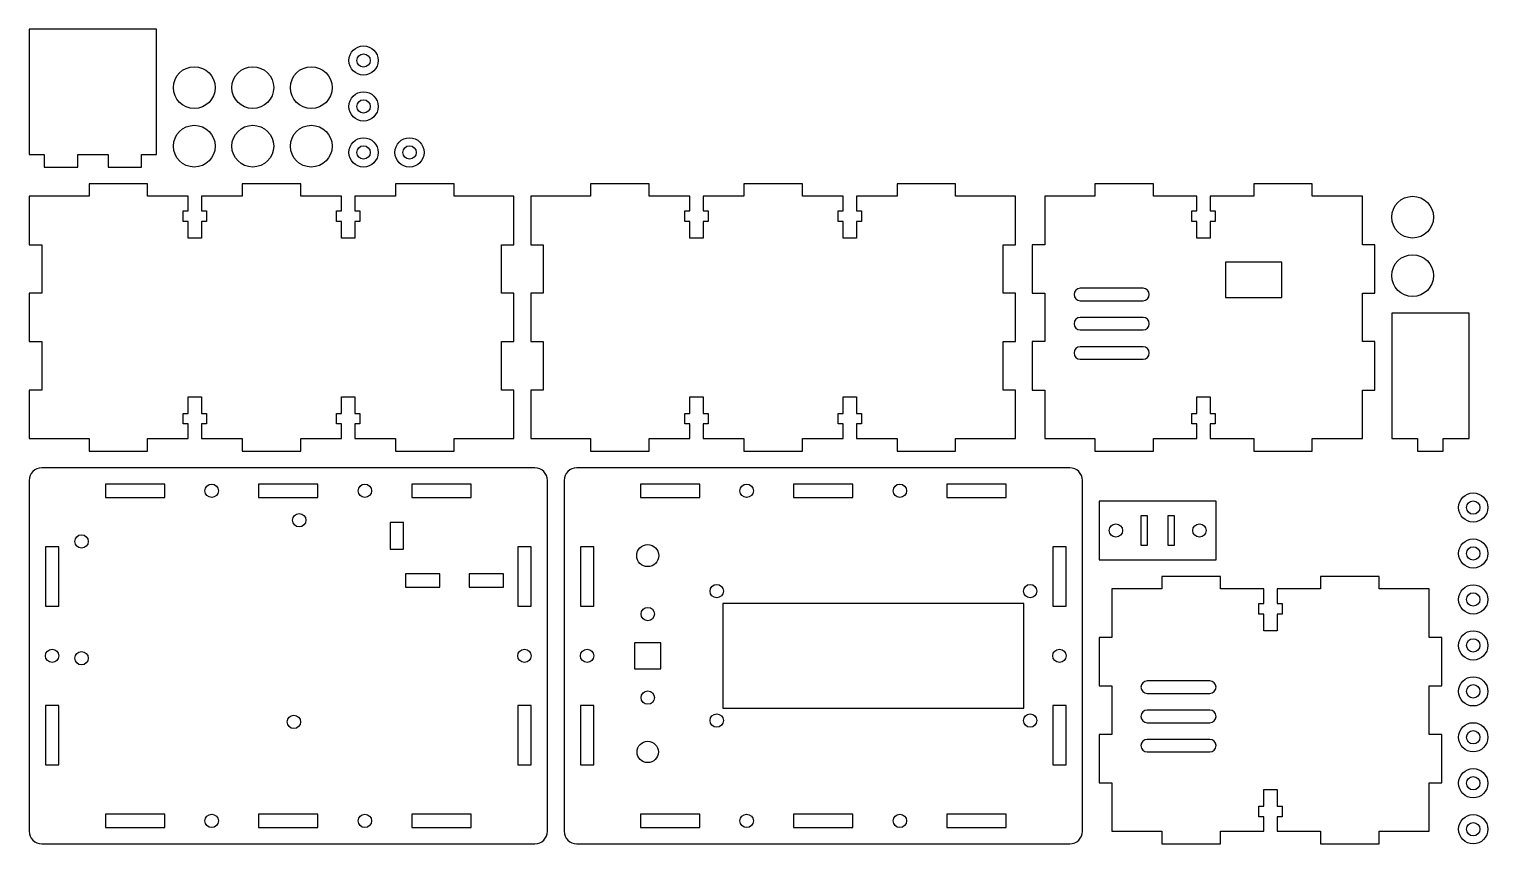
# Model space of a CAD drawing. Header units: millimetres. Extents: x 5 to 354, y 5 to 200.
import ezdxf

# ---------------------------------------------------------------- set-up
doc = ezdxf.new("R2010")
doc.units = ezdxf.units.MM
doc.layers.add('CORTE', color=1, linetype='Continuous')

msp = doc.modelspace()

# ---------------------------------------------------------------- linework, layer by layer
at = {"layer": 'CORTE'}
for points in [[(5, 170), (8.625, 170), (8.625, 167), (16.625, 167), (16.625, 170), (23.875, 170), (23.875, 167), (31.875, 167), (31.875, 170), (35.5, 170), (35.5, 200), (5, 200)], [(5, 102), (19.3333, 102), (19.3333, 99), (33.3333, 99), (33.3333, 102), (43.0667, 102), (43.0667, 105.5), (41.8667, 105.5), (41.8667, 108), (43.0667, 108), (43.0667, 112), (46.2667, 112), (46.2667, 108), (47.4667, 108), (47.4667, 105.5), (46.2667, 105.5), (46.2667, 102), (56, 102), (56, 99), (70, 99), (70, 102), (79.7333, 102), (79.7333, 105.5), (78.5333, 105.5), (78.5333, 108), (79.7333, 108), (79.7333, 112), (82.9333, 112), (82.9333, 108), (84.1333, 108), (84.1333, 105.5), (82.9333, 105.5), (82.9333, 102), (92.6667, 102), (92.6667, 99), (106.6667, 99), (106.6667, 102), (121, 102), (121, 113.6), (118, 113.6), (118, 125.2), (121, 125.2), (121, 136.8), (118, 136.8), (118, 148.4), (121, 148.4), (121, 160), (106.6667, 160), (106.6667, 163), (92.6667, 163), (92.6667, 160), (82.9333, 160), (82.9333, 156.5), (84.1333, 156.5), (84.1333, 154), (82.9333, 154), (82.9333, 150), (79.7333, 150), (79.7333, 154), (78.5333, 154), (78.5333, 156.5), (79.7333, 156.5), (79.7333, 160), (70, 160), (70, 163), (56, 163), (56, 160), (46.2667, 160), (46.2667, 156.5), (47.4667, 156.5), (47.4667, 154), (46.2667, 154), (46.2667, 150), (43.0667, 150), (43.0667, 154), (41.8667, 154), (41.8667, 156.5), (43.0667, 156.5), (43.0667, 160), (33.3333, 160), (33.3333, 163), (19.3333, 163), (19.3333, 160), (5, 160), (5, 148.4), (8, 148.4), (8, 136.8), (5, 136.8), (5, 125.2), (8, 125.2), (8, 113.6), (5, 113.6)], [(125, 102), (139.3333, 102), (139.3333, 99), (153.3333, 99), (153.3333, 102), (163.0667, 102), (163.0667, 105.5), (161.8667, 105.5), (161.8667, 108), (163.0667, 108), (163.0667, 112), (166.2667, 112), (166.2667, 108), (167.4667, 108), (167.4667, 105.5), (166.2667, 105.5), (166.2667, 102), (176, 102), (176, 99), (190, 99), (190, 102), (199.7333, 102), (199.7333, 105.5), (198.5333, 105.5), (198.5333, 108), (199.7333, 108), (199.7333, 112), (202.9333, 112), (202.9333, 108), (204.1333, 108), (204.1333, 105.5), (202.9333, 105.5), (202.9333, 102), (212.6667, 102), (212.6667, 99), (226.6667, 99), (226.6667, 102), (241, 102), (241, 113.6), (238, 113.6), (238, 125.2), (241, 125.2), (241, 136.8), (238, 136.8), (238, 148.4), (241, 148.4), (241, 160), (226.6667, 160), (226.6667, 163), (212.6667, 163), (212.6667, 160), (202.9333, 160), (202.9333, 156.5), (204.1333, 156.5), (204.1333, 154), (202.9333, 154), (202.9333, 150), (199.7333, 150), (199.7333, 154), (198.5333, 154), (198.5333, 156.5), (199.7333, 156.5), (199.7333, 160), (190, 160), (190, 163), (176, 163), (176, 160), (166.2667, 160), (166.2667, 156.5), (167.4667, 156.5), (167.4667, 154), (166.2667, 154), (166.2667, 150), (163.0667, 150), (163.0667, 154), (161.8667, 154), (161.8667, 156.5), (163.0667, 156.5), (163.0667, 160), (153.3333, 160), (153.3333, 163), (139.3333, 163), (139.3333, 160), (125, 160), (125, 148.4), (128, 148.4), (128, 136.8), (125, 136.8), (125, 125.2), (128, 125.2), (128, 113.6), (125, 113.6)], [(248, 102), (260, 102), (260, 99), (274, 99), (274, 102), (284.4, 102), (284.4, 105.5), (283.2, 105.5), (283.2, 108), (284.4, 108), (284.4, 112), (287.6, 112), (287.6, 108), (288.8, 108), (288.8, 105.5), (287.6, 105.5), (287.6, 102), (298, 102), (298, 99), (312, 99), (312, 102), (324, 102), (324, 113.6), (327, 113.6), (327, 125.2), (324, 125.2), (324, 136.8), (327, 136.8), (327, 148.4), (324, 148.4), (324, 160), (312, 160), (312, 163), (298, 163), (298, 160), (287.6, 160), (287.6, 156.5), (288.8, 156.5), (288.8, 154), (287.6, 154), (287.6, 150), (284.4, 150), (284.4, 154), (283.2, 154), (283.2, 156.5), (284.4, 156.5), (284.4, 160), (274, 160), (274, 163), (260, 163), (260, 160), (248, 160), (248, 148.4), (245, 148.4), (245, 136.8), (248, 136.8), (248, 125.2), (245, 125.2), (245, 113.6), (248, 113.6)], [(291.25, 135.75), (304.75, 135.75), (304.75, 144.25), (291.25, 144.25)], [(331, 102), (337.1667, 102), (337.1667, 99), (343.3333, 99), (343.3333, 102), (349.5, 102), (349.5, 132), (331, 132)], [(126, 5), (126.5853, 5.0576), (127.1481, 5.2284), (127.6667, 5.5056), (128.1213, 5.8787), (128.4944, 6.3333), (128.7716, 6.8519), (128.9424, 7.4147), (129, 8), (129, 92), (128.9424, 92.5853), (128.7716, 93.1481), (128.4944, 93.6667), (128.1213, 94.1213), (127.6667, 94.4944), (127.1481, 94.7716), (126.5853, 94.9424), (126, 95), (8, 95), (7.4147, 94.9424), (6.8519, 94.7716), (6.3333, 94.4944), (5.8787, 94.1213), (5.5056, 93.6667), (5.2284, 93.1481), (5.0576, 92.5853), (5, 92), (5, 8), (5.0576, 7.4147), (5.2284, 6.8519), (5.5056, 6.3333), (5.8787, 5.8787), (6.3333, 5.5056), (6.8519, 5.2284), (7.4147, 5.0576), (8, 5)], [(254, 5), (254.5853, 5.0576), (255.1481, 5.2284), (255.6667, 5.5056), (256.1213, 5.8787), (256.4944, 6.3333), (256.7716, 6.8519), (256.9424, 7.4147), (257, 8), (257, 92), (256.9424, 92.5853), (256.7716, 93.1481), (256.4944, 93.6667), (256.1213, 94.1213), (255.6667, 94.4944), (255.1481, 94.7716), (254.5853, 94.9424), (254, 95), (136, 95), (135.4147, 94.9424), (134.8519, 94.7716), (134.3333, 94.4944), (133.8787, 94.1213), (133.5056, 93.6667), (133.2284, 93.1481), (133.0576, 92.5853), (133, 92), (133, 8), (133.0576, 7.4147), (133.2284, 6.8519), (133.5056, 6.3333), (133.8787, 5.8787), (134.3333, 5.5056), (134.8519, 5.2284), (135.4147, 5.0576), (136, 5)], [(23.2333, 87.9), (37.4333, 87.9), (37.4333, 91.1), (23.2333, 91.1)], [(59.9, 87.9), (74.1, 87.9), (74.1, 91.1), (59.9, 91.1)], [(96.5667, 87.9), (110.7667, 87.9), (110.7667, 91.1), (96.5667, 91.1)], [(151.2333, 87.9), (165.4333, 87.9), (165.4333, 91.1), (151.2333, 91.1)], [(187.9, 87.9), (202.1, 87.9), (202.1, 91.1), (187.9, 91.1)], [(224.5667, 87.9), (238.7667, 87.9), (238.7667, 91.1), (224.5667, 91.1)], [(261, 73), (289, 73), (289, 87), (261, 87)], [(91.4, 75.5667), (94.6, 75.5667), (94.6, 81.9333), (91.4, 81.9333)], [(270.95, 76.5), (272.55, 76.5), (272.55, 83.5), (270.95, 83.5)], [(277.45, 76.5), (279.05, 76.5), (279.05, 83.5), (277.45, 83.5)], [(8.9, 61.9), (12.1, 61.9), (12.1, 76.1), (8.9, 76.1)], [(121.9, 61.9), (125.1, 61.9), (125.1, 76.1), (121.9, 76.1)], [(136.9, 61.9), (140.1, 61.9), (140.1, 76.1), (136.9, 76.1)], [(249.9, 61.9), (253.1, 61.9), (253.1, 76.1), (249.9, 76.1)], [(95.025, 66.4), (103.225, 66.4), (103.225, 69.6), (95.025, 69.6)], [(110.275, 66.4), (118.475, 66.4), (118.475, 69.6), (110.275, 69.6)], [(264, 8), (276, 8), (276, 5), (290, 5), (290, 8), (300.4, 8), (300.4, 11.5), (299.2, 11.5), (299.2, 14), (300.4, 14), (300.4, 18), (303.6, 18), (303.6, 14), (304.8, 14), (304.8, 11.5), (303.6, 11.5), (303.6, 8), (314, 8), (314, 5), (328, 5), (328, 8), (340, 8), (340, 19.6), (343, 19.6), (343, 31.2), (340, 31.2), (340, 42.8), (343, 42.8), (343, 54.4), (340, 54.4), (340, 66), (328, 66), (328, 69), (314, 69), (314, 66), (303.6, 66), (303.6, 62.5), (304.8, 62.5), (304.8, 60), (303.6, 60), (303.6, 56), (300.4, 56), (300.4, 60), (299.2, 60), (299.2, 62.5), (300.4, 62.5), (300.4, 66), (290, 66), (290, 69), (276, 69), (276, 66), (264, 66), (264, 54.4), (261, 54.4), (261, 42.8), (264, 42.8), (264, 31.2), (261, 31.2), (261, 19.6), (264, 19.6)], [(171, 37.5), (243, 37.5), (243, 62.5), (171, 62.5)], [(149.85, 46.85), (156.15, 46.85), (156.15, 53.15), (149.85, 53.15)], [(8.9, 23.9), (12.1, 23.9), (12.1, 38.1), (8.9, 38.1)], [(121.9, 23.9), (125.1, 23.9), (125.1, 38.1), (121.9, 38.1)], [(136.9, 23.9), (140.1, 23.9), (140.1, 38.1), (136.9, 38.1)], [(249.9, 23.9), (253.1, 23.9), (253.1, 38.1), (249.9, 38.1)], [(23.2333, 8.9), (37.4333, 8.9), (37.4333, 12.1), (23.2333, 12.1)], [(59.9, 8.9), (74.1, 8.9), (74.1, 12.1), (59.9, 12.1)], [(96.5667, 8.9), (110.7667, 8.9), (110.7667, 12.1), (96.5667, 12.1)], [(151.2333, 8.9), (165.4333, 8.9), (165.4333, 12.1), (151.2333, 12.1)], [(187.9, 8.9), (202.1, 8.9), (202.1, 12.1), (187.9, 12.1)], [(224.5667, 8.9), (238.7667, 8.9), (238.7667, 12.1), (224.5667, 12.1)]]:
    msp.add_lwpolyline(points, close=True, dxfattribs=at)
for points in [[(256.5, 135), (271.5, 135, 1), (271.5, 138), (256.5, 138, 1)], [(256.5, 128), (271.5, 128, 1), (271.5, 131), (256.5, 131, 1)], [(256.5, 121), (271.5, 121, 1), (271.5, 124), (256.5, 124, 1)], [(272.5, 41), (287.5, 41, 1), (287.5, 44), (272.5, 44, 1)], [(272.5, 34), (287.5, 34, 1), (287.5, 37), (272.5, 37, 1)], [(272.5, 27), (287.5, 27, 1), (287.5, 30), (272.5, 30, 1)]]:
    msp.add_lwpolyline(points, format="xyb", close=True, dxfattribs=at)
for centre, radius in [((85, 192.5), 3.5), ((85, 192.5), 1.6), ((44.5, 186), 5), ((58.5, 186), 5), ((72.5, 186), 5), ((85, 181.5), 3.5), ((85, 181.5), 1.6), ((44.5, 172), 5), ((58.5, 172), 5), ((72.5, 172), 5), ((85, 170.5), 3.5), ((85, 170.5), 1.6), ((96, 170.5), 3.5), ((96, 170.5), 1.6), ((336, 155), 5), ((336, 141), 5), ((48.6667, 89.5), 1.6), ((85.3333, 89.5), 1.6), ((176.6667, 89.5), 1.6), ((213.3333, 89.5), 1.6), ((350.5, 85.5), 3.5), ((69.61, 82.46), 1.6), ((350.5, 85.5), 1.6), ((265, 80), 1.6), ((285, 80), 1.6), ((17.54, 77.38), 1.6), ((350.5, 74.5), 3.5), ((153, 74), 2.65), ((350.5, 74.5), 1.6), ((169.5, 65.5), 1.6), ((244.5, 65.5), 1.6), ((350.5, 63.5), 3.5), ((350.5, 63.5), 1.6), ((153, 60), 1.6), ((350.5, 52.5), 3.5), ((350.5, 52.5), 1.6), ((10.5, 50), 1.6), ((17.54, 49.44), 1.6), ((123.5, 50), 1.6), ((138.5, 50), 1.6), ((251.5, 50), 1.6), ((350.5, 41.5), 3.5), ((350.5, 41.5), 1.6), ((153, 40), 1.6), ((68.34, 34.2), 1.6), ((169.5, 34.5), 1.6), ((244.5, 34.5), 1.6), ((350.5, 30.5), 3.5), ((350.5, 30.5), 1.6), ((153, 27), 2.55), ((350.5, 19.5), 3.5), ((350.5, 19.5), 1.6), ((48.6667, 10.5), 1.6), ((85.3333, 10.5), 1.6), ((176.6667, 10.5), 1.6), ((213.3333, 10.5), 1.6), ((350.5, 8.5), 3.5), ((350.5, 8.5), 1.6)]:
    msp.add_circle(centre, radius, dxfattribs=at)

doc.saveas('drawing.dxf')
